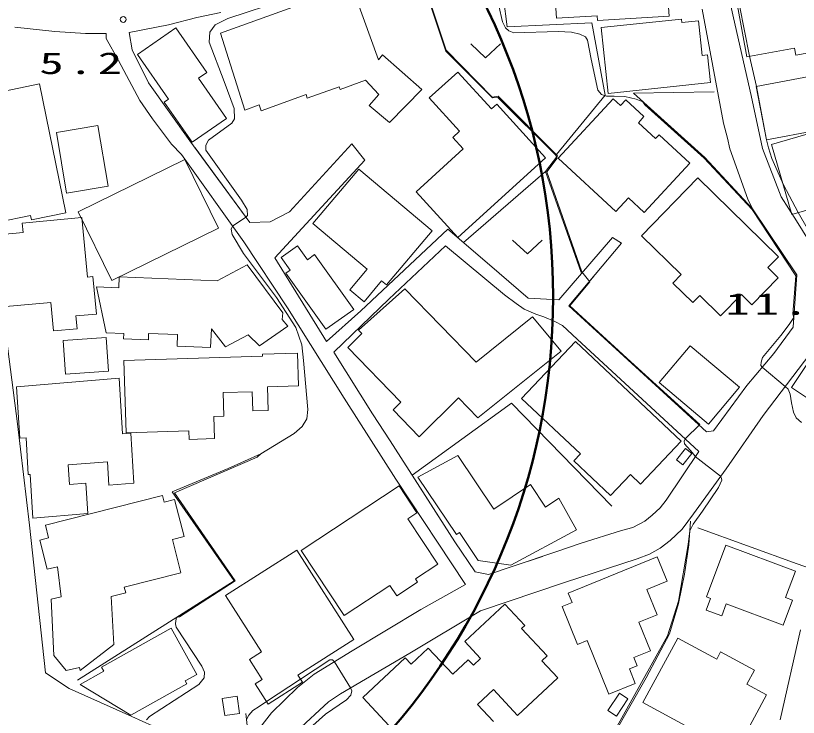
# Model space of a CAD drawing. Units: millimetres on the paper. Extents: x 20 to 1662, y 20 to 574.
# Drawn here: x 47.48 to 67.33, y 157.01 to 174.82 of the extents above; entities that cross this region are included whole.
import ezdxf

# ---------------------------------------------------------------- set-up
doc = ezdxf.new("R2010")
doc.units = ezdxf.units.MM
doc.layers.add('D-STR（管路）', color=1, linetype='Continuous', lineweight=50)
doc.layers.add('D-SUV', color=8, linetype='Continuous', lineweight=13)
doc.styles.add('ＭＳ ゴシック', font='')
doc.styles.get('ＭＳ ゴシック').set_extended_font_data('MS Gothic')

msp = doc.modelspace()

# ---------------------------------------------------------------- linework, layer by layer
at = {"layer": 'D-STR（管路）'}
msp.add_circle((44.344, 167.685), 16.767, dxfattribs=at)
at = {"layer": 'D-SUV'}
for p, q in [((59.613, 177.215), (59.945, 174.529)), ((57.519, 176.605), (58.399, 173.943)), ((58.387, 173.917), (57.507, 176.577)), ((65.387, 176.175), (65.679, 174.761)), ((63.977, 175.929), (64.049, 174.807)), ((52.675, 174.371), (56.003, 175.573)), ((56.003, 175.573), (56.681, 173.699)), ((52.867, 174.743), (54.305, 175.225)), ((59.827, 174.663), (59.731, 175.063)), ((66.017, 173.775), (65.783, 175.065)), ((66.091, 173.789), (65.831, 175.073)), ((52.685, 174.897), (52.079, 174.771)), ((52.079, 174.771), (52.685, 174.897)), ((61.195, 174.749), (61.177, 175.003)), ((65.429, 172.085), (64.885, 174.983)), ((52.079, 174.771), (51.357, 174.581)), ((51.357, 174.581), (52.079, 174.771)), ((52.543, 174.587), (52.867, 174.743)), ((59.903, 174.509), (59.827, 174.663)), ((59.945, 174.529), (62.095, 174.635)), ((62.223, 174.815), (61.195, 174.749)), ((62.095, 174.635), (62.427, 172.801)), ((62.231, 174.691), (62.223, 174.815)), ((64.049, 174.807), (62.231, 174.691)), ((62.325, 174.513), (64.367, 174.729)), ((64.367, 174.729), (64.377, 174.639)), ((64.377, 174.639), (64.795, 174.683)), ((64.795, 174.683), (64.887, 173.807)), ((65.679, 174.761), (66.127, 172.795)), ((48.477, 174.415), (47.461, 174.527)), ((51.357, 174.581), (50.359, 174.391)), ((50.359, 174.391), (51.357, 174.581)), ((50.575, 173.831), (51.543, 174.505)), ((51.543, 174.505), (52.329, 173.377)), ((52.411, 174.395), (52.543, 174.587)), ((59.985, 174.433), (59.903, 174.509)), ((60.117, 174.385), (59.985, 174.433)), ((62.503, 172.845), (62.325, 174.513)), ((49.253, 174.365), (48.477, 174.415)), ((49.779, 174.365), (49.253, 174.365)), ((49.779, 174.239), (49.779, 174.365)), ((50.093, 173.675), (49.779, 174.239)), ((50.359, 174.391), (50.435, 173.949)), ((52.387, 174.141), (52.411, 174.395)), ((53.295, 172.419), (52.675, 174.371)), ((61.235, 174.415), (60.117, 174.385)), ((61.573, 174.399), (61.235, 174.415)), ((61.785, 174.347), (61.573, 174.399)), ((61.927, 174.283), (61.785, 174.347)), ((61.979, 174.193), (61.927, 174.283)), ((52.773, 173.145), (52.387, 174.141)), ((59.397, 173.748), (59.022, 174.098)), ((59.772, 174.098), (59.397, 173.748)), ((62.071, 173.711), (61.979, 174.193)), ((68.923, 174.115), (67.263, 173.817)), ((50.435, 173.949), (50.851, 173.115)), ((51.363, 172.701), (50.575, 173.831)), ((56.681, 173.699), (56.787, 173.825)), ((56.787, 173.825), (57.779, 172.943)), ((59.569, 172.733), (58.387, 173.917)), ((58.399, 173.943), (59.567, 172.745)), ((67.231, 173.993), (66.017, 173.775)), ((67.263, 173.817), (67.231, 173.993)), ((50.631, 172.661), (50.093, 173.675)), ((62.247, 172.923), (62.071, 173.711)), ((64.887, 173.807), (65.025, 173.823)), ((65.025, 173.823), (65.099, 173.121)), ((66.267, 173.023), (66.091, 173.789)), ((66.261, 173.023), (69.045, 173.545)), ((52.329, 173.377), (52.121, 173.231)), ((52.121, 173.231), (52.831, 172.211)), ((57.971, 172.729), (58.697, 173.387)), ((58.697, 173.387), (59.547, 172.451)), ((46.297, 172.719), (48.091, 173.083)), ((48.091, 173.083), (48.755, 169.815)), ((50.851, 173.115), (51.901, 171.643)), ((53.025, 172.459), (52.773, 173.145)), ((56.355, 173.177), (55.711, 172.945)), ((56.689, 172.815), (56.355, 173.177)), ((65.099, 173.121), (62.503, 172.845)), ((55.687, 173.013), (54.877, 172.721)), ((55.711, 172.945), (55.687, 173.013)), ((57.779, 172.943), (56.959, 172.107)), ((62.339, 172.815), (62.247, 172.923)), ((65.189, 172.883), (63.147, 172.847)), ((63.147, 172.847), (64.953, 171.215)), ((66.517, 171.667), (66.261, 173.023)), ((66.521, 171.667), (66.267, 173.023)), ((50.957, 172.199), (50.631, 172.661)), ((51.251, 172.623), (51.363, 172.701)), ((54.845, 172.813), (53.709, 172.403)), ((54.877, 172.721), (54.845, 172.813)), ((56.443, 172.541), (56.689, 172.815)), ((58.739, 171.885), (57.971, 172.729)), ((59.567, 172.745), (59.721, 172.771)), ((59.711, 172.739), (59.569, 172.733)), ((61.165, 171.297), (59.711, 172.739)), ((59.721, 172.771), (61.225, 171.259)), ((62.427, 172.801), (61.193, 171.291)), ((61.239, 171.199), (62.633, 172.705)), ((62.463, 172.777), (62.339, 172.815)), ((62.655, 172.777), (62.463, 172.777)), ((62.633, 172.705), (62.819, 172.535)), ((62.931, 172.769), (62.655, 172.777)), ((62.819, 172.535), (62.953, 172.681)), ((63.217, 172.701), (62.931, 172.769)), ((62.953, 172.681), (63.413, 172.255)), ((63.387, 172.631), (63.217, 172.701)), ((66.127, 172.795), (66.421, 171.443)), ((51.961, 171.605), (51.251, 172.623)), ((53.033, 172.197), (53.025, 172.459)), ((53.657, 172.551), (53.295, 172.419)), ((53.709, 172.403), (53.657, 172.551)), ((56.959, 172.107), (56.443, 172.541)), ((59.547, 172.451), (59.681, 172.575)), ((59.681, 172.575), (60.917, 171.213)), ((63.433, 172.553), (63.387, 172.631)), ((64.943, 171.205), (63.433, 172.553)), ((63.413, 172.255), (63.271, 172.099)), ((51.435, 171.559), (50.957, 172.199)), ((52.831, 172.211), (51.961, 171.605)), ((52.373, 171.655), (52.965, 172.093)), ((52.965, 172.093), (53.033, 172.197)), ((63.271, 172.099), (63.705, 171.697)), ((65.529, 171.707), (65.429, 172.085)), ((68.713, 172.079), (66.517, 171.667)), ((48.517, 171.849), (49.567, 172.029)), ((48.777, 170.315), (48.517, 171.849)), ((49.567, 172.029), (49.829, 170.493)), ((58.567, 171.729), (58.739, 171.885)), ((66.647, 171.551), (67.891, 171.915)), ((51.901, 171.643), (53.419, 169.571)), ((52.303, 171.535), (52.373, 171.655)), ((58.833, 171.435), (58.567, 171.729)), ((63.705, 171.697), (63.795, 171.795)), ((63.795, 171.795), (64.577, 171.071)), ((65.593, 171.441), (65.529, 171.707)), ((66.573, 171.461), (66.521, 171.667)), ((51.685, 171.297), (51.435, 171.559)), ((53.417, 169.571), (52.035, 171.461)), ((52.303, 171.403), (52.303, 171.535)), ((54.429, 169.837), (56.009, 171.567)), ((56.009, 171.567), (54.429, 169.837)), ((56.009, 171.567), (56.339, 171.151)), ((66.659, 171.189), (66.573, 171.461)), ((67.165, 169.773), (66.647, 171.551)), ((53.267, 169.075), (51.685, 171.297)), ((53.207, 170.135), (52.303, 171.403)), ((57.639, 170.351), (58.833, 171.435)), ((61.225, 171.259), (60.913, 170.861)), ((61.209, 171.197), (61.165, 171.297)), ((66.049, 170.159), (65.593, 171.441)), ((66.421, 171.443), (66.895, 170.221)), ((49.067, 169.841), (51.771, 171.171)), ((51.771, 171.171), (52.627, 169.427)), ((56.339, 171.151), (54.051, 168.675)), ((60.917, 171.213), (58.691, 169.191)), ((60.949, 170.857), (61.209, 171.197)), ((62.697, 169.849), (61.239, 171.199)), ((64.577, 171.071), (63.419, 169.819)), ((66.155, 169.895), (64.943, 171.205)), ((64.953, 171.215), (66.161, 169.919)), ((66.947, 170.523), (66.659, 171.189)), ((55.019, 169.545), (56.181, 170.925)), ((56.181, 170.925), (58.043, 169.357)), ((58.839, 169.059), (60.913, 170.861)), ((60.913, 170.861), (61.817, 168.303)), ((61.465, 169.383), (60.949, 170.857)), ((63.347, 169.233), (64.775, 170.699)), ((64.775, 170.699), (66.825, 168.699)), ((49.829, 170.493), (48.777, 170.315)), ((67.323, 169.819), (66.947, 170.523)), ((58.691, 169.191), (57.639, 170.351)), ((53.355, 169.901), (53.207, 170.135)), ((63.017, 170.193), (62.697, 169.849)), ((63.419, 169.819), (63.017, 170.193)), ((66.163, 169.919), (66.049, 170.159)), ((66.895, 170.221), (67.277, 169.609)), ((53.359, 169.749), (53.355, 169.901)), ((67.263, 168.217), (66.155, 169.895)), ((66.161, 169.919), (67.287, 168.239)), ((67.287, 168.239), (66.163, 169.919)), ((67.779, 169.953), (67.165, 169.773)), ((47.861, 169.747), (46.937, 169.559)), ((47.649, 169.553), (49.161, 169.695)), ((47.883, 169.637), (47.861, 169.747)), ((48.755, 169.815), (47.883, 169.637)), ((49.923, 168.097), (49.067, 169.841)), ((49.161, 169.695), (49.303, 168.185)), ((52.983, 169.473), (53.323, 169.701)), ((53.323, 169.701), (53.359, 169.749)), ((53.937, 169.583), (54.429, 169.837)), ((54.429, 169.837), (53.937, 169.583)), ((67.795, 168.989), (67.323, 169.819)), ((47.671, 169.315), (47.649, 169.553)), ((52.947, 169.397), (52.983, 169.473)), ((53.937, 169.583), (53.417, 169.571)), ((53.419, 169.571), (53.937, 169.583)), ((56.397, 168.383), (55.019, 169.545)), ((67.277, 169.609), (68.529, 167.593)), ((46.969, 169.249), (47.671, 169.315)), ((52.627, 169.427), (49.923, 168.097)), ((52.971, 169.263), (52.947, 169.397)), ((53.263, 168.783), (52.971, 169.263)), ((56.237, 167.331), (58.437, 169.401)), ((58.043, 169.357), (56.887, 167.985)), ((58.437, 169.401), (59.499, 168.493)), ((61.835, 168.321), (61.465, 169.383)), ((54.373, 167.401), (53.267, 169.075)), ((60.457, 168.774), (60.082, 169.124)), ((60.832, 169.124), (60.457, 168.774)), ((61.251, 167.607), (62.617, 169.185)), ((62.617, 169.185), (62.847, 169.043)), ((64.357, 168.247), (63.347, 169.233)), ((54.217, 168.683), (54.627, 168.975)), ((54.627, 168.975), (54.879, 168.623)), ((58.383, 168.981), (56.945, 167.625)), ((59.879, 167.733), (58.383, 168.981)), ((62.847, 169.043), (61.507, 167.453)), ((54.095, 167.667), (53.263, 168.783)), ((54.051, 168.675), (55.365, 166.547)), ((54.445, 168.363), (54.217, 168.683)), ((54.879, 168.623), (55.063, 168.755)), ((55.063, 168.755), (56.055, 167.363)), ((66.825, 168.699), (66.555, 168.423)), ((52.591, 168.093), (53.351, 168.491)), ((53.351, 168.491), (54.257, 167.273)), ((59.499, 168.493), (60.481, 167.645)), ((54.335, 168.285), (54.445, 168.363)), ((55.349, 166.861), (54.335, 168.285)), ((55.957, 167.861), (56.397, 168.383)), ((62.043, 168.061), (61.835, 168.321)), ((66.555, 168.423), (66.819, 168.167)), ((49.303, 168.185), (49.443, 168.197)), ((49.443, 168.197), (49.531, 167.245)), ((50.099, 167.909), (50.109, 168.193)), ((50.109, 168.193), (52.591, 168.093)), ((56.763, 168.089), (56.317, 167.559)), ((56.887, 167.985), (56.763, 168.089)), ((62.151, 168.217), (61.507, 167.453)), ((64.147, 168.033), (64.357, 168.247)), ((66.819, 168.167), (66.151, 167.483)), ((67.189, 167.247), (67.263, 168.217)), ((67.199, 166.913), (67.287, 168.239)), ((67.287, 168.239), (67.199, 166.913)), ((49.775, 166.773), (49.535, 167.933)), ((49.535, 167.933), (50.099, 167.909)), ((56.173, 166.837), (57.351, 167.883)), ((57.351, 167.883), (59.155, 166.023)), ((61.533, 167.457), (62.043, 168.061)), ((64.655, 167.537), (64.147, 168.033)), ((56.317, 167.559), (55.957, 167.861)), ((60.173, 167.517), (59.879, 167.733)), ((64.827, 167.715), (64.655, 167.537)), ((65.353, 167.201), (64.827, 167.715)), ((65.883, 167.745), (65.353, 167.201)), ((66.151, 167.483), (65.883, 167.745)), ((48.379, 167.543), (47.141, 167.427)), ((48.447, 166.817), (48.379, 167.543)), ((54.585, 166.909), (54.095, 167.667)), ((56.945, 167.625), (55.549, 166.277)), ((60.377, 167.371), (60.173, 167.517)), ((60.481, 167.645), (61.251, 167.607)), ((55.813, 165.111), (54.373, 167.401)), ((56.055, 167.363), (55.349, 166.861)), ((55.365, 166.547), (56.237, 167.331)), ((60.671, 167.247), (60.377, 167.371)), ((61.507, 167.453), (64.999, 164.255)), ((61.507, 167.453), (64.999, 164.255)), ((63.079, 166.037), (61.533, 167.457)), ((49.531, 167.245), (49.013, 167.197)), ((49.013, 167.197), (49.043, 166.873)), ((54.257, 167.273), (54.243, 167.107)), ((54.243, 167.107), (54.385, 166.937)), ((59.155, 166.023), (60.585, 167.177)), ((60.585, 167.177), (61.315, 166.303)), ((60.873, 167.179), (60.671, 167.247)), ((61.157, 167.055), (60.873, 167.179)), ((67.097, 166.983), (67.215, 167.159)), ((67.215, 167.159), (67.189, 167.247)), ((47.209, 166.957), (47.535, 164.463)), ((54.385, 166.937), (53.663, 166.441)), ((54.743, 166.467), (54.585, 166.909)), ((61.349, 166.953), (61.157, 167.055)), ((61.723, 166.613), (61.349, 166.953)), ((66.705, 166.249), (67.199, 166.913)), ((66.881, 166.705), (67.097, 166.983)), ((49.043, 166.873), (48.447, 166.817)), ((50.225, 166.755), (49.775, 166.773)), ((50.219, 166.615), (50.225, 166.755)), ((50.855, 166.753), (50.849, 166.589)), ((51.589, 166.725), (50.855, 166.753)), ((51.577, 166.435), (51.589, 166.725)), ((52.445, 166.869), (52.425, 166.401)), ((52.805, 166.415), (52.445, 166.869)), ((53.377, 166.723), (52.805, 166.415)), ((53.663, 166.441), (53.377, 166.723)), ((55.909, 166.401), (56.261, 166.749)), ((56.261, 166.749), (56.173, 166.837)), ((66.421, 166.147), (66.881, 166.705)), ((66.437, 164.673), (67.999, 166.741)), ((48.685, 166.577), (49.781, 166.653)), ((48.745, 165.723), (48.685, 166.577)), ((49.781, 166.653), (49.841, 165.799)), ((50.849, 166.589), (50.219, 166.615)), ((60.311, 165.107), (61.675, 166.551)), ((61.675, 166.551), (64.355, 164.019)), ((64.801, 163.763), (61.723, 166.613)), ((67.155, 165.383), (67.993, 166.651)), ((52.425, 166.401), (51.577, 166.435)), ((54.785, 166.071), (54.743, 166.467)), ((57.253, 165.013), (55.909, 166.401)), ((61.315, 166.303), (59.201, 164.617)), ((63.799, 165.509), (64.583, 166.441)), ((64.583, 166.441), (65.837, 165.387)), ((50.229, 166.065), (53.745, 166.179)), ((53.743, 166.229), (54.633, 166.257)), ((53.745, 166.179), (53.743, 166.229)), ((54.633, 166.257), (54.659, 165.429)), ((55.549, 166.277), (56.535, 164.711)), ((66.019, 165.437), (66.705, 166.249)), ((66.381, 166.029), (66.421, 166.147)), ((50.289, 164.235), (50.229, 166.065)), ((54.889, 164.821), (54.785, 166.071)), ((64.831, 164.441), (63.079, 166.037)), ((66.377, 165.937), (66.381, 166.029)), ((66.409, 165.897), (66.377, 165.937)), ((66.991, 165.405), (66.409, 165.897)), ((49.841, 165.799), (48.745, 165.723)), ((47.507, 165.403), (50.109, 165.619)), ((50.109, 165.619), (50.195, 164.205)), ((65.051, 164.455), (63.799, 165.509)), ((47.587, 164.095), (47.507, 165.403)), ((54.659, 165.429), (53.869, 165.403)), ((53.869, 165.403), (53.887, 164.803)), ((65.837, 165.387), (65.051, 164.455)), ((65.179, 164.281), (66.019, 165.437)), ((67.071, 165.339), (66.991, 165.405)), ((67.121, 165.215), (67.071, 165.339)), ((67.533, 165.133), (67.155, 165.383)), ((53.483, 165.277), (52.747, 165.253)), ((52.747, 165.253), (52.765, 164.659)), ((53.499, 164.789), (53.483, 165.277)), ((57.119, 163.053), (55.813, 165.111)), ((58.711, 165.121), (57.711, 164.133)), ((59.201, 164.617), (58.711, 165.121)), ((61.803, 163.701), (60.311, 165.107)), ((67.151, 164.995), (67.121, 165.215)), ((57.053, 164.815), (57.253, 165.013)), ((57.533, 163.161), (60.053, 164.985)), ((60.053, 164.985), (62.601, 162.369)), ((67.207, 164.759), (67.151, 164.995)), ((53.887, 164.803), (53.499, 164.789)), ((54.865, 164.587), (54.889, 164.821)), ((56.535, 164.711), (56.975, 164.033)), ((57.711, 164.133), (57.053, 164.815)), ((67.275, 164.617), (67.207, 164.759)), ((52.765, 164.659), (52.511, 164.651)), ((52.511, 164.651), (52.529, 164.089)), ((54.751, 164.395), (54.865, 164.587)), ((65.495, 163.319), (66.437, 164.673)), ((67.409, 164.493), (67.275, 164.617)), ((47.535, 164.463), (47.837, 161.889)), ((54.543, 164.219), (54.751, 164.395)), ((64.459, 164.079), (64.831, 164.441)), ((47.747, 164.107), (47.587, 164.095)), ((47.803, 163.173), (47.747, 164.107)), ((50.195, 164.205), (50.405, 164.221)), ((51.871, 164.287), (50.289, 164.235)), ((50.405, 164.221), (50.481, 162.957)), ((51.879, 164.067), (51.871, 164.287)), ((53.699, 163.703), (54.543, 164.219)), ((64.999, 164.255), (65.179, 164.281)), ((52.529, 164.089), (51.879, 164.067)), ((56.975, 164.033), (58.617, 161.463)), ((64.355, 164.019), (63.329, 162.931)), ((64.429, 164.019), (64.459, 164.079)), ((64.439, 163.951), (64.429, 164.019)), ((64.585, 163.791), (64.439, 163.951)), ((63.975, 162.527), (64.801, 163.763)), ((64.241, 163.549), (64.469, 163.831)), ((64.623, 163.705), (64.395, 163.423)), ((64.469, 163.831), (64.623, 163.705)), ((64.679, 163.685), (64.585, 163.791)), ((51.511, 162.713), (53.609, 163.615)), ((53.699, 163.703), (52.875, 163.329)), ((53.609, 163.615), (53.699, 163.703)), ((57.681, 163.111), (58.691, 163.661)), ((58.691, 163.661), (59.609, 162.297)), ((61.633, 163.521), (61.803, 163.701)), ((62.565, 162.641), (61.633, 163.521)), ((64.395, 163.423), (64.241, 163.549)), ((64.715, 163.633), (64.679, 163.685)), ((65.357, 163.129), (64.715, 163.633)), ((49.813, 163.499), (48.815, 163.417)), ((48.815, 163.417), (48.845, 162.919)), ((49.849, 162.905), (49.813, 163.499)), ((52.875, 163.329), (51.453, 162.735)), ((64.665, 162.175), (65.495, 163.319)), ((47.853, 163.177), (47.803, 163.173)), ((47.921, 162.069), (47.853, 163.177)), ((57.533, 163.161), (58.617, 161.463)), ((58.661, 161.653), (57.681, 163.111)), ((63.069, 163.177), (62.565, 162.641)), ((63.329, 162.931), (63.069, 163.177)), ((65.383, 163.075), (65.357, 163.129)), ((48.845, 162.919), (49.265, 162.953)), ((49.265, 162.953), (49.313, 162.183)), ((50.481, 162.957), (49.849, 162.905)), ((58.885, 160.387), (57.119, 163.053)), ((59.609, 162.297), (60.535, 162.921)), ((60.535, 162.921), (60.921, 162.347)), ((65.299, 162.845), (65.387, 163.031)), ((65.387, 163.031), (65.383, 163.075)), ((51.453, 162.735), (53.021, 160.475)), ((53.049, 160.481), (51.511, 162.713)), ((54.721, 161.251), (57.205, 162.891)), ((57.205, 162.891), (57.659, 162.201)), ((64.901, 162.249), (65.299, 162.845)), ((48.237, 161.889), (51.209, 162.639)), ((51.209, 162.639), (51.249, 162.473)), ((51.249, 162.473), (51.515, 162.541)), ((51.515, 162.541), (51.753, 161.599)), ((60.921, 162.347), (61.257, 162.573)), ((61.257, 162.573), (61.699, 161.775)), ((63.827, 162.329), (63.975, 162.527)), ((63.621, 162.143), (63.827, 162.329)), ((49.313, 162.183), (47.921, 162.069)), ((57.659, 162.201), (57.429, 162.049)), ((63.431, 161.993), (63.621, 162.143)), ((64.379, 161.785), (64.665, 162.175)), ((64.663, 161.917), (64.901, 162.249)), ((57.429, 162.049), (58.187, 160.899)), ((63.131, 161.835), (63.431, 161.993)), ((64.597, 161.989), (64.551, 161.391)), ((47.837, 161.889), (48.239, 158.147)), ((48.317, 161.567), (48.237, 161.889)), ((61.699, 161.775), (60.035, 160.873)), ((61.817, 161.431), (62.845, 161.755)), ((62.845, 161.755), (63.131, 161.835)), ((64.079, 161.497), (64.379, 161.785)), ((64.535, 161.403), (64.579, 161.749)), ((64.579, 161.749), (64.663, 161.917)), ((64.783, 161.821), (67.295, 160.905)), ((48.101, 161.513), (48.317, 161.567)), ((51.753, 161.599), (51.461, 161.525)), ((51.461, 161.525), (51.675, 160.679)), ((58.735, 161.701), (58.661, 161.653)), ((59.209, 160.997), (58.735, 161.701)), ((48.287, 160.771), (48.101, 161.513)), ((58.617, 161.463), (59.131, 160.705)), ((58.617, 161.463), (59.131, 160.705)), ((61.201, 161.219), (61.817, 161.431)), ((63.827, 161.303), (64.079, 161.497)), ((64.289, 159.965), (64.535, 161.403)), ((64.551, 161.391), (64.437, 160.649)), ((64.997, 160.071), (65.489, 161.383)), ((65.489, 161.383), (67.255, 160.721)), ((52.805, 160.107), (54.611, 161.259)), ((54.611, 161.259), (56.059, 158.989)), ((55.813, 159.597), (54.721, 161.251)), ((60.095, 160.847), (61.201, 161.219)), ((63.241, 161.039), (63.551, 161.153)), ((63.551, 161.153), (63.827, 161.303)), ((60.035, 160.873), (59.209, 160.997)), ((60.095, 160.847), (60.837, 161.097)), ((61.395, 160.435), (63.241, 161.039)), ((61.495, 160.169), (63.749, 161.083)), ((63.749, 161.083), (63.999, 160.469)), ((48.549, 160.837), (48.287, 160.771)), ((48.635, 160.075), (48.549, 160.837)), ((58.187, 160.899), (57.619, 160.525)), ((59.471, 160.635), (60.095, 160.847)), ((59.471, 160.635), (60.095, 160.847)), ((67.295, 160.905), (68.555, 160.473)), ((51.675, 160.679), (50.239, 160.317)), ((59.131, 160.705), (59.471, 160.635)), ((59.131, 160.705), (59.471, 160.635)), ((64.437, 160.649), (64.287, 159.901)), ((67.255, 160.721), (67.003, 160.051)), ((53.021, 160.475), (49.049, 157.957)), ((51.637, 159.565), (53.049, 160.481)), ((56.973, 160.363), (55.813, 159.597)), ((57.149, 160.095), (56.973, 160.363)), ((57.673, 160.441), (57.149, 160.095)), ((57.619, 160.525), (57.673, 160.441)), ((57.757, 159.751), (58.885, 160.387)), ((59.269, 159.713), (61.395, 160.435)), ((63.999, 160.469), (63.483, 160.259)), ((50.275, 160.175), (49.905, 160.081)), ((50.239, 160.317), (50.275, 160.175)), ((61.593, 159.929), (61.495, 160.169)), ((63.483, 160.259), (63.745, 159.613)), ((48.385, 160.011), (48.635, 160.075)), ((48.451, 158.587), (48.385, 160.011)), ((49.905, 160.081), (49.971, 158.863)), ((53.719, 158.675), (52.805, 160.107)), ((64.011, 159.083), (64.289, 159.965)), ((64.991, 159.737), (65.101, 160.033)), ((65.101, 160.033), (64.997, 160.071)), ((67.181, 159.983), (66.945, 159.351)), ((67.003, 160.051), (67.181, 159.983)), ((56.015, 158.699), (57.757, 159.751)), ((58.873, 158.937), (59.889, 159.887)), ((59.889, 159.887), (60.393, 159.347)), ((61.341, 159.827), (61.593, 159.929)), ((61.731, 158.865), (61.341, 159.827)), ((64.287, 159.901), (64.061, 159.133)), ((65.385, 159.589), (64.991, 159.737)), ((65.499, 159.893), (65.385, 159.589)), ((66.945, 159.351), (65.499, 159.893)), ((51.541, 159.463), (51.559, 159.547)), ((51.559, 159.547), (51.637, 159.565)), ((57.477, 158.645), (59.269, 159.713)), ((59.269, 159.713), (57.477, 158.645)), ((63.745, 159.613), (63.285, 159.427)), ((51.537, 159.383), (51.541, 159.463)), ((51.557, 159.303), (51.537, 159.383)), ((60.393, 159.347), (60.309, 159.269)), ((63.285, 159.427), (63.581, 158.699)), ((49.663, 158.291), (51.423, 159.273)), ((51.423, 159.273), (52.077, 158.103)), ((52.203, 158.309), (51.557, 159.303)), ((60.309, 159.269), (60.957, 158.577)), ((67.383, 159.231), (66.865, 156.951)), ((56.059, 158.989), (54.641, 158.085)), ((61.971, 158.961), (61.731, 158.865)), ((62.521, 157.603), (61.971, 158.961)), ((62.377, 156.157), (64.011, 159.083)), ((63.383, 157.391), (64.269, 159.025)), ((64.061, 159.133), (63.469, 158.019)), ((64.269, 159.025), (65.257, 158.489)), ((49.971, 158.863), (49.121, 158.207)), ((57.511, 158.365), (57.945, 158.773)), ((57.945, 158.773), (58.565, 158.109)), ((59.273, 158.507), (58.873, 158.937)), ((48.767, 158.199), (48.451, 158.587)), ((53.415, 158.481), (53.719, 158.675)), ((55.049, 158.111), (56.015, 158.699)), ((55.719, 157.611), (57.477, 158.645)), ((57.477, 158.645), (55.719, 157.611)), ((60.957, 158.577), (60.823, 158.449)), ((63.581, 158.699), (63.159, 158.529)), ((65.257, 158.489), (65.357, 158.673)), ((65.357, 158.673), (66.213, 158.211)), ((53.735, 157.977), (53.415, 158.481)), ((55.449, 158.473), (54.705, 157.987)), ((55.519, 158.473), (55.449, 158.473)), ((55.565, 158.425), (55.519, 158.473)), ((55.971, 157.761), (55.565, 158.425)), ((56.287, 157.517), (57.363, 158.523)), ((57.363, 158.523), (57.511, 158.365)), ((58.565, 158.109), (58.957, 158.475)), ((58.957, 158.475), (59.089, 158.335)), ((59.089, 158.335), (59.273, 158.507)), ((60.823, 158.449), (61.227, 158.017)), ((63.159, 158.529), (63.243, 158.323)), ((49.103, 158.283), (48.767, 158.199)), ((49.121, 158.207), (49.103, 158.283)), ((49.117, 157.845), (49.723, 158.183)), ((49.723, 158.183), (49.663, 158.291)), ((52.273, 158.163), (52.203, 158.309)), ((52.263, 158.019), (52.273, 158.163)), ((63.243, 158.323), (63.045, 158.243)), ((63.045, 158.243), (63.193, 157.875)), ((66.213, 158.211), (66.021, 157.859)), ((48.239, 158.147), (48.841, 157.747)), ((52.077, 158.103), (51.781, 157.937)), ((52.129, 157.847), (52.263, 158.019)), ((53.557, 157.863), (53.735, 157.977)), ((54.705, 157.987), (53.841, 157.419)), ((54.631, 157.771), (55.049, 158.111)), ((54.641, 158.085), (54.757, 157.905)), ((61.227, 158.017), (60.209, 157.065)), ((63.469, 158.019), (62.405, 156.159)), ((50.405, 157.073), (49.117, 157.845)), ((51.821, 157.863), (50.405, 157.073)), ((50.881, 157.033), (52.129, 157.847)), ((51.781, 157.937), (51.821, 157.863)), ((53.885, 157.349), (53.557, 157.863)), ((54.757, 157.905), (53.885, 157.349)), ((53.967, 157.133), (54.631, 157.771)), ((56.003, 157.685), (55.971, 157.761)), ((63.193, 157.875), (62.521, 157.603)), ((66.021, 157.859), (66.523, 157.587)), ((48.841, 157.747), (50.433, 157.033)), ((55.419, 157.405), (55.719, 157.611)), ((55.719, 157.611), (55.419, 157.405)), ((55.875, 157.459), (55.981, 157.573)), ((55.981, 157.573), (56.003, 157.685)), ((59.599, 157.717), (59.193, 157.339)), ((60.209, 157.065), (59.599, 157.717)), ((62.499, 157.185), (62.789, 157.625)), ((62.789, 157.625), (63.003, 157.485)), ((66.523, 157.587), (65.551, 155.795)), ((52.719, 157.493), (53.097, 157.549)), ((52.783, 157.057), (52.719, 157.493)), ((53.097, 157.549), (53.163, 157.115)), ((53.841, 157.419), (53.659, 157.291)), ((54.615, 156.663), (55.419, 157.405)), ((55.419, 157.405), (54.615, 156.663)), ((55.337, 157.091), (55.875, 157.459)), ((57.189, 156.553), (56.287, 157.517)), ((63.003, 157.485), (62.713, 157.045)), ((64.553, 156.755), (63.383, 157.391)), ((53.497, 157.185), (53.395, 157.071)), ((53.659, 157.291), (53.497, 157.185)), ((59.193, 157.339), (59.599, 156.905)), ((62.713, 157.045), (62.499, 157.185)), ((50.433, 157.033), (52.501, 156.107)), ((50.803, 156.947), (50.881, 157.033)), ((53.163, 157.115), (52.783, 157.057)), ((53.165, 156.095), (53.967, 157.133)), ((53.369, 156.659), (53.321, 157.109)), ((53.395, 157.071), (53.337, 156.959)), ((55.019, 156.807), (55.337, 157.091))]:
    msp.add_line(p, q, dxfattribs=at)
msp.add_circle((50.211, 174.721), 0.075, dxfattribs=at)

# ---------------------------------------------------------------- texts
at = {"layer": 'D-SUV', "char_height": 0.5499, "attachment_point": 7, "style": 'ＭＳ ゴシック'}
for s, insert in [('\\T1.2;\\W1.65;5.2', (48.085, 173.327)), ('\\T1.2;\\W1.65;11.1', (65.477, 167.219))]:
    msp.add_mtext(s, dxfattribs=dict(at, insert=insert))

doc.saveas('drawing.dxf')
